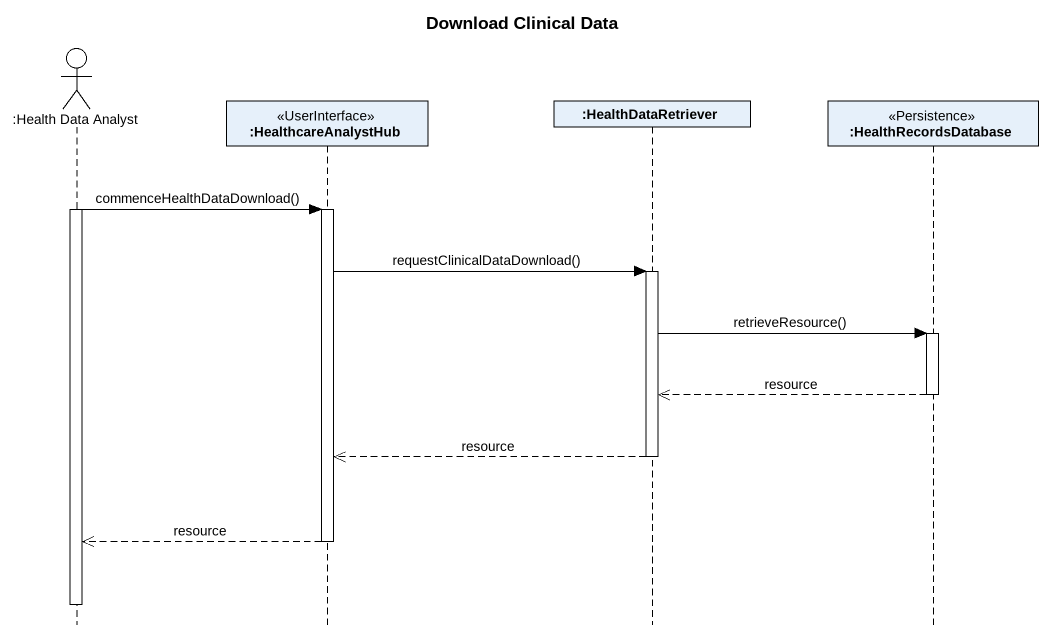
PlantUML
@startuml
title Download Clinical Data
hide footbox
actor ":Health Data Analyst" as Health_Data_Analyst
participant ":HealthcareAnalystHub" as HealthcareAnalystHub <<UserInterface>>
participant ":HealthDataRetriever" as HealthDataRetriever
participant ":HealthRecordsDatabase" as HealthRecordsDatabase <<Persistence>>

activate Health_Data_Analyst
Health_Data_Analyst -> HealthcareAnalystHub : commenceHealthDataDownload()
activate HealthcareAnalystHub
HealthcareAnalystHub -> HealthDataRetriever : requestClinicalDataDownload()
activate HealthDataRetriever
HealthDataRetriever -> HealthRecordsDatabase : retrieveResource()
activate HealthRecordsDatabase
HealthRecordsDatabase -->> HealthDataRetriever : resource
deactivate HealthRecordsDatabase
HealthDataRetriever -->> HealthcareAnalystHub : resource
deactivate HealthDataRetriever
HealthcareAnalystHub -->> Health_Data_Analyst : resource
deactivate HealthcareAnalystHub
deactivate Health_Data_Analyst
@enduml
